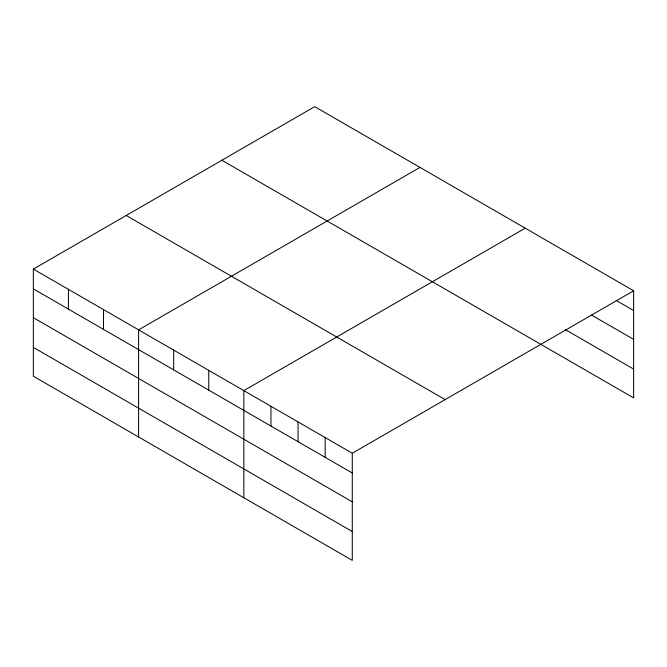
<?xml version="1.0" encoding="UTF-8"?>
<svg xmlns="http://www.w3.org/2000/svg" width="667" height="667" viewBox="0 0 667 667"><rect width="100%" height="100%" fill="white"/><g stroke="black" fill="none" stroke-linecap="round" stroke-linejoin="round"><path stroke-width="1" d="M352.276 501.826L352.276 453.226L33.35 269.093L33.35 376.221L352.276 560.355L352.276 501.826L33.35 317.692M221.869 160.255L633.65 397.907L633.65 290.779L314.724 106.645L33.35 269.093M419.968 167.409L138.594 329.857L138.594 436.985M525.212 228.172L243.839 390.62L243.839 497.749M352.276 453.226L633.65 290.779M616.158 300.45L633.65 310.547M591.679 315.141L633.65 339.378M565.441 329.698L633.65 369.076M126.205 215.483L445.131 399.616M33.35 288.869L352.276 472.995M33.35 347.399L352.276 531.524M325.171 437.577L325.171 457.345M298.057 421.928L298.057 441.696M270.952 406.27L270.952 426.046M208.763 370.368L208.763 390.137M173.678 350.108L173.678 369.885M103.51 309.605L103.51 329.373M68.434 289.353L68.434 309.121"/></g></svg>
